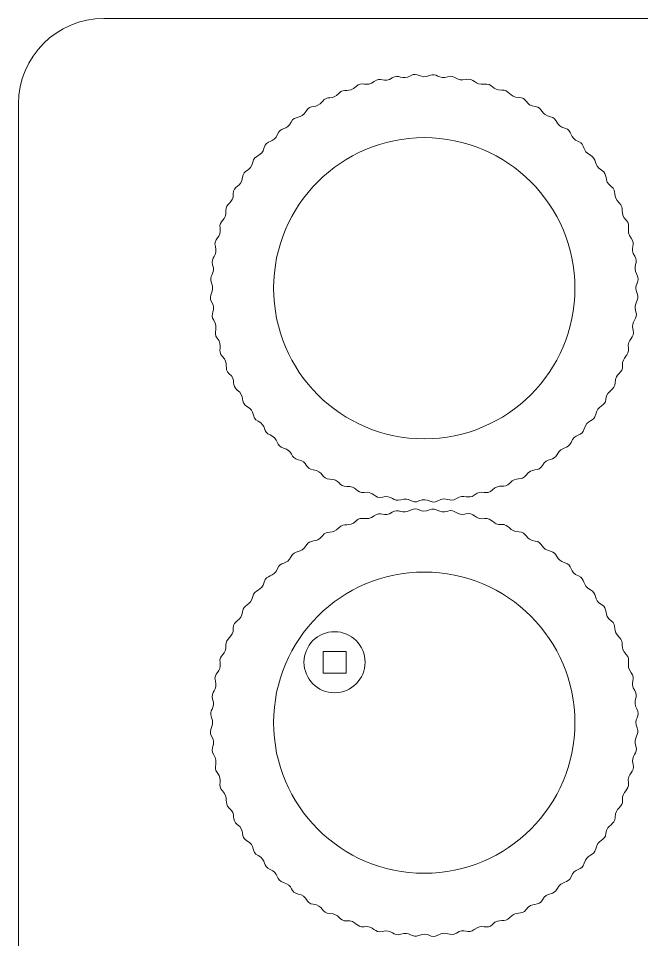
# Model space of a CAD drawing. Header units: centimetres. Extents: x -115 to 36, y 62 to 130.
# Drawn here: x -114.59 to -105.47, y 116.61 to 130.08 of the extents above; entities that cross this region are included whole.
import ezdxf

# ---------------------------------------------------------------- set-up
doc = ezdxf.new("R2010")
doc.units = ezdxf.units.CM
doc.header["$MEASUREMENT"] = 0
doc.layers.add('Camada 1', color=7, linetype='Continuous')

msp = doc.modelspace()

# ---------------------------------------------------------------- linework, layer by layer
at = {"layer": 'Camada 1', "lineweight": 9}
for points, knots in [([(-114.586, 128.83106), (-114.586, 129.51825), (-114.02377, 130.08052), (-113.33658, 130.08052), (-113.33658, 130.08052), (-113.33658, 130.08052), (-79.60186, 130.08052), (-79.60186, 130.08052), (-79.60186, 130.08052), (-78.91467, 130.08052), (-78.3524, 129.51825), (-78.3524, 128.83106), (-78.3524, 128.83106), (-78.3524, 128.83106), (-78.3524, 76.35485), (-78.3524, 76.35485), (-78.3524, 76.35485), (-78.3524, 75.66762), (-78.91467, 75.1054), (-79.60186, 75.1054), (-79.60186, 75.1054), (-79.60186, 75.1054), (-113.33658, 75.1054), (-113.33658, 75.1054), (-113.33658, 75.1054), (-114.02377, 75.1054), (-114.586, 75.66762), (-114.586, 76.35485), (-114.586, 76.35485), (-114.586, 76.35485), (-114.586, 128.83106), (-114.586, 128.83106)], [0, 0, 0, 0, 0.11111111, 0.11111111, 0.11111111, 0.11111111, 0.22222222, 0.22222222, 0.22222222, 0.22222222, 0.33333333, 0.33333333, 0.33333333, 0.33333333, 0.44444444, 0.44444444, 0.44444444, 0.44444444, 0.55555556, 0.55555556, 0.55555556, 0.55555556, 0.66666667, 0.66666667, 0.66666667, 0.66666667, 0.77777778, 0.77777778, 0.77777778, 0.77777778, 1, 1, 1, 1]), ([(-111.55196, 127.2658), (-111.56156, 127.37977), (-111.44125, 127.37175), (-111.44451, 127.51479), (-111.44451, 127.51479), (-111.44725, 127.63487), (-111.32236, 127.61116), (-111.30872, 127.75639), (-111.30872, 127.75639), (-111.29807, 127.86987), (-111.18498, 127.83966), (-111.16007, 127.97768), (-111.16007, 127.97768), (-111.13965, 128.09084), (-111.02571, 128.05066), (-110.99189, 128.19018), (-110.99189, 128.19018), (-110.96351, 128.30725), (-110.84882, 128.25171), (-110.79821, 128.38852), (-110.79821, 128.38852), (-110.75868, 128.49537), (-110.65704, 128.43708), (-110.59734, 128.56389), (-110.59734, 128.56389), (-110.5484, 128.66783), (-110.44856, 128.59969), (-110.37985, 128.72568), (-110.37985, 128.72568), (-110.32234, 128.83113), (-110.22589, 128.74844), (-110.14134, 128.86731), (-110.14134, 128.86731), (-110.07549, 128.95989), (-109.9927, 128.87781), (-109.90199, 128.9847), (-109.90199, 128.9847), (-109.82784, 129.07207), (-109.7489, 128.98073), (-109.65008, 129.08446), (-109.65008, 129.08446), (-109.56708, 129.17159), (-109.49548, 129.0663), (-109.38315, 129.15944), (-109.38315, 129.15944), (-109.29571, 129.23195), (-109.23666, 129.13128), (-109.12143, 129.21099), (-109.12143, 129.21099), (-109.02729, 129.27611), (-108.97459, 129.16773), (-108.8523, 129.2422), (-108.8523, 129.2422), (-108.74948, 129.30481), (-108.70772, 129.1845), (-108.57514, 129.24545), (-108.57514, 129.24545), (-108.47235, 129.2927), (-108.44006, 129.18041), (-108.30902, 129.22748), (-108.30902, 129.22748), (-108.20123, 129.2662), (-108.17833, 129.14779), (-108.04078, 129.18807), (-108.04078, 129.18807), (-107.92553, 129.22182), (-107.91586, 129.09493), (-107.77229, 129.11943), (-107.77229, 129.11943), (-107.66, 129.13859), (-107.65966, 129.02144), (-107.52, 129.03316), (-107.52, 129.03316), (-107.40594, 129.04273), (-107.41402, 128.9224), (-107.27105, 128.92571), (-107.27105, 128.92571), (-107.15091, 128.92849), (-107.1746, 128.80352), (-107.02941, 128.78996), (-107.02941, 128.78996), (-106.91604, 128.77937), (-106.9462, 128.66625), (-106.80812, 128.64132), (-106.80812, 128.64132), (-106.69503, 128.6209), (-106.73506, 128.50692), (-106.59557, 128.47309), (-106.59557, 128.47309), (-106.47852, 128.4447), (-106.53412, 128.33012), (-106.39724, 128.27941), (-106.39724, 128.27941), (-106.29036, 128.23981), (-106.34881, 128.13831), (-106.22187, 128.07854), (-106.22187, 128.07854), (-106.11801, 128.02964), (-106.18602, 127.92971), (-106.06012, 127.86105), (-106.06012, 127.86105), (-105.95466, 127.80354), (-106.03737, 127.70713), (-105.91845, 127.62255), (-105.91845, 127.62255), (-105.82599, 127.55679), (-105.90792, 127.47384), (-105.8011, 127.38315), (-105.8011, 127.38315), (-105.71363, 127.30888), (-105.80515, 127.23019), (-105.70134, 127.13128), (-105.70134, 127.13128), (-105.61427, 127.04832), (-105.7195, 126.97657), (-105.62636, 126.86435), (-105.62636, 126.86435), (-105.55378, 126.7769), (-105.6546, 126.71799), (-105.57481, 126.60263), (-105.57481, 126.60263), (-105.50965, 126.50841), (-105.61809, 126.45588), (-105.5436, 126.33351), (-105.5436, 126.33351), (-105.48099, 126.23066), (-105.6013, 126.18895), (-105.54035, 126.05635), (-105.54035, 126.05635), (-105.49304, 125.95344), (-105.60541, 125.92144), (-105.55832, 125.79018), (-105.55832, 125.79018), (-105.51968, 125.68246), (-105.63783, 125.6594), (-105.59769, 125.52195), (-105.59769, 125.52195), (-105.56399, 125.40656), (-105.69089, 125.39724), (-105.66637, 125.25354), (-105.66637, 125.25354), (-105.64719, 125.14113), (-105.76438, 125.14106), (-105.75264, 125.00116), (-105.75264, 125.00116), (-105.74307, 124.88716), (-105.86323, 124.89531), (-105.86005, 124.75221), (-105.86005, 124.75221), (-105.85738, 124.63207), (-105.98228, 124.65582), (-105.99584, 124.51066), (-105.99584, 124.51066), (-106.00644, 124.39713), (-106.1196, 124.42747), (-106.14448, 124.28932), (-106.14448, 124.28932), (-106.16483, 124.17633), (-106.27889, 124.21624), (-106.3127, 124.07678), (-106.3127, 124.07678), (-106.34105, 123.95984), (-106.45582, 124.01522), (-106.50639, 123.87849), (-106.50639, 123.87849), (-106.54594, 123.77153), (-106.64736, 123.83012), (-106.70721, 123.70311), (-106.70721, 123.70311), (-106.75618, 123.59919), (-106.85595, 123.66733), (-106.92475, 123.54132), (-106.92475, 123.54132), (-106.98229, 123.43594), (-107.07863, 123.51861), (-107.16321, 123.39969), (-107.16321, 123.39969), (-107.22899, 123.3072), (-107.31187, 123.3892), (-107.40265, 123.2823), (-107.40265, 123.2823), (-107.47689, 123.19487), (-107.55547, 123.28644), (-107.65452, 123.18254), (-107.65452, 123.18254), (-107.73751, 123.09548), (-107.80911, 123.20072), (-107.92145, 123.10757), (-107.92145, 123.10757), (-108.00892, 123.03504), (-108.06779, 123.1358), (-108.18317, 123.05602), (-108.18317, 123.05602), (-108.27737, 122.99088), (-108.32985, 123.09936), (-108.45229, 123.02481), (-108.45229, 123.02481), (-108.55502, 122.96225), (-108.59677, 123.08245), (-108.72945, 123.02155), (-108.72945, 123.02155), (-108.83242, 122.97429), (-108.86423, 123.08666), (-108.99558, 123.03952), (-108.99558, 123.03952), (-109.10326, 123.00087), (-109.12648, 123.11906), (-109.26381, 123.07894), (-109.26381, 123.07894), (-109.37921, 123.04523), (-109.38852, 123.17208), (-109.53226, 123.14757), (-109.53226, 123.14757), (-109.64462, 123.12841), (-109.64465, 123.2455), (-109.7846, 123.23384), (-109.7846, 123.23384), (-109.89868, 123.22434), (-109.89059, 123.34455), (-110.03359, 123.34129), (-110.03359, 123.34129), (-110.15369, 123.33855), (-110.12992, 123.46345), (-110.27514, 123.47708), (-110.27514, 123.47708), (-110.38866, 123.48774), (-110.35827, 123.60079), (-110.49644, 123.62568), (-110.49644, 123.62568), (-110.60945, 123.64604), (-110.56956, 123.7601), (-110.70898, 123.79391), (-110.70898, 123.79391), (-110.82601, 123.82229), (-110.77044, 123.93695), (-110.90731, 123.98759), (-110.90731, 123.98759), (-111.01421, 124.02714), (-110.95578, 124.12869), (-111.08268, 124.18846), (-111.08268, 124.18846), (-111.18661, 124.23741), (-111.11849, 124.33721), (-111.24448, 124.40595), (-111.24448, 124.40595), (-111.34985, 124.46344), (-111.26715, 124.55979), (-111.38611, 124.64442), (-111.38611, 124.64442), (-111.47863, 124.71024), (-111.39652, 124.79301), (-111.5035, 124.88385), (-111.5035, 124.88385), (-111.59089, 124.95806), (-111.49938, 125.03667), (-111.60326, 125.13572), (-111.60326, 125.13572), (-111.6903, 125.21871), (-111.58502, 125.29031), (-111.67823, 125.40265), (-111.67823, 125.40265), (-111.75079, 125.4901), (-111.64995, 125.54893), (-111.72978, 125.66437), (-111.72978, 125.66437), (-111.79489, 125.75853), (-111.68647, 125.81123), (-111.76099, 125.93354), (-111.76099, 125.93354), (-111.8236, 126.0363), (-111.70324, 126.07818), (-111.76421, 126.21066), (-111.76421, 126.21066), (-111.81159, 126.31361), (-111.69911, 126.3454), (-111.74628, 126.47678), (-111.74628, 126.47678), (-111.78495, 126.58449), (-111.66668, 126.60747), (-111.70686, 126.74506), (-111.70686, 126.74506), (-111.74053, 126.86037), (-111.61377, 126.86965), (-111.63823, 127.01351), (-111.63823, 127.01351), (-111.65733, 127.12588), (-111.54027, 127.12588), (-111.55196, 127.2658)], [0, 0, 0, 0, 0.01369863, 0.01369863, 0.01369863, 0.01369863, 0.02739726, 0.02739726, 0.02739726, 0.02739726, 0.04109589, 0.04109589, 0.04109589, 0.04109589, 0.05479452, 0.05479452, 0.05479452, 0.05479452, 0.06849315, 0.06849315, 0.06849315, 0.06849315, 0.08219178, 0.08219178, 0.08219178, 0.08219178, 0.09589041, 0.09589041, 0.09589041, 0.09589041, 0.10958904, 0.10958904, 0.10958904, 0.10958904, 0.12328767, 0.12328767, 0.12328767, 0.12328767, 0.1369863, 0.1369863, 0.1369863, 0.1369863, 0.15068493, 0.15068493, 0.15068493, 0.15068493, 0.16438356, 0.16438356, 0.16438356, 0.16438356, 0.17808219, 0.17808219, 0.17808219, 0.17808219, 0.19178082, 0.19178082, 0.19178082, 0.19178082, 0.20547945, 0.20547945, 0.20547945, 0.20547945, 0.21917808, 0.21917808, 0.21917808, 0.21917808, 0.23287671, 0.23287671, 0.23287671, 0.23287671, 0.24657534, 0.24657534, 0.24657534, 0.24657534, 0.26027397, 0.26027397, 0.26027397, 0.26027397, 0.2739726, 0.2739726, 0.2739726, 0.2739726, 0.28767123, 0.28767123, 0.28767123, 0.28767123, 0.30136986, 0.30136986, 0.30136986, 0.30136986, 0.31506849, 0.31506849, 0.31506849, 0.31506849, 0.32876712, 0.32876712, 0.32876712, 0.32876712, 0.34246575, 0.34246575, 0.34246575, 0.34246575, 0.35616438, 0.35616438, 0.35616438, 0.35616438, 0.36986301, 0.36986301, 0.36986301, 0.36986301, 0.38356164, 0.38356164, 0.38356164, 0.38356164, 0.39726027, 0.39726027, 0.39726027, 0.39726027, 0.4109589, 0.4109589, 0.4109589, 0.4109589, 0.42465753, 0.42465753, 0.42465753, 0.42465753, 0.43835616, 0.43835616, 0.43835616, 0.43835616, 0.45205479, 0.45205479, 0.45205479, 0.45205479, 0.46575342, 0.46575342, 0.46575342, 0.46575342, 0.47945205, 0.47945205, 0.47945205, 0.47945205, 0.49315068, 0.49315068, 0.49315068, 0.49315068, 0.50684932, 0.50684932, 0.50684932, 0.50684932, 0.52054795, 0.52054795, 0.52054795, 0.52054795, 0.53424658, 0.53424658, 0.53424658, 0.53424658, 0.54794521, 0.54794521, 0.54794521, 0.54794521, 0.56164384, 0.56164384, 0.56164384, 0.56164384, 0.57534247, 0.57534247, 0.57534247, 0.57534247, 0.5890411, 0.5890411, 0.5890411, 0.5890411, 0.60273973, 0.60273973, 0.60273973, 0.60273973, 0.61643836, 0.61643836, 0.61643836, 0.61643836, 0.63013699, 0.63013699, 0.63013699, 0.63013699, 0.64383562, 0.64383562, 0.64383562, 0.64383562, 0.65753425, 0.65753425, 0.65753425, 0.65753425, 0.67123288, 0.67123288, 0.67123288, 0.67123288, 0.68493151, 0.68493151, 0.68493151, 0.68493151, 0.69863014, 0.69863014, 0.69863014, 0.69863014, 0.71232877, 0.71232877, 0.71232877, 0.71232877, 0.7260274, 0.7260274, 0.7260274, 0.7260274, 0.73972603, 0.73972603, 0.73972603, 0.73972603, 0.75342466, 0.75342466, 0.75342466, 0.75342466, 0.76712329, 0.76712329, 0.76712329, 0.76712329, 0.78082192, 0.78082192, 0.78082192, 0.78082192, 0.79452055, 0.79452055, 0.79452055, 0.79452055, 0.80821918, 0.80821918, 0.80821918, 0.80821918, 0.82191781, 0.82191781, 0.82191781, 0.82191781, 0.83561644, 0.83561644, 0.83561644, 0.83561644, 0.84931507, 0.84931507, 0.84931507, 0.84931507, 0.8630137, 0.8630137, 0.8630137, 0.8630137, 0.87671233, 0.87671233, 0.87671233, 0.87671233, 0.89041096, 0.89041096, 0.89041096, 0.89041096, 0.90410959, 0.90410959, 0.90410959, 0.90410959, 0.91780822, 0.91780822, 0.91780822, 0.91780822, 0.93150685, 0.93150685, 0.93150685, 0.93150685, 0.94520548, 0.94520548, 0.94520548, 0.94520548, 0.95890411, 0.95890411, 0.95890411, 0.95890411, 0.97260274, 0.97260274, 0.97260274, 0.97260274, 1, 1, 1, 1]), ([(-108.65228, 123.93071), (-109.86888, 123.93071), (-110.85509, 124.91692), (-110.85509, 126.13352), (-110.85509, 126.13352), (-110.85509, 127.35008), (-109.86888, 128.33633), (-108.65228, 128.33633), (-108.65228, 128.33633), (-107.43572, 128.33633), (-106.44947, 127.35008), (-106.44947, 126.13352), (-106.44947, 126.13352), (-106.44947, 124.91692), (-107.43572, 123.93071), (-108.65228, 123.93071)], [0, 0, 0, 0, 0.2, 0.2, 0.2, 0.2, 0.4, 0.4, 0.4, 0.4, 0.6, 0.6, 0.6, 0.6, 1, 1, 1, 1]), ([(-111.55192, 120.91108), (-111.56153, 121.02513), (-111.44121, 121.01702), (-111.44447, 121.16011), (-111.44447, 121.16011), (-111.44721, 121.28013), (-111.32231, 121.25653), (-111.30868, 121.40171), (-111.30868, 121.40171), (-111.29802, 121.51519), (-111.18498, 121.48491), (-111.16004, 121.623), (-111.16004, 121.623), (-111.13961, 121.73612), (-111.02568, 121.696), (-110.99185, 121.8355), (-110.99185, 121.8355), (-110.96346, 121.95257), (-110.84876, 121.89703), (-110.79817, 122.03384), (-110.79817, 122.03384), (-110.75866, 122.14069), (-110.65705, 122.08238), (-110.5973, 122.20921), (-110.5973, 122.20921), (-110.54836, 122.31311), (-110.4485, 122.24506), (-110.37981, 122.371), (-110.37981, 122.371), (-110.32234, 122.47638), (-110.22589, 122.39371), (-110.1413, 122.51263), (-110.1413, 122.51263), (-110.07547, 122.60518), (-109.99256, 122.5232), (-109.90195, 122.62998), (-109.90195, 122.62998), (-109.82777, 122.7174), (-109.74891, 122.626), (-109.65004, 122.72978), (-109.65004, 122.72978), (-109.56707, 122.81687), (-109.49547, 122.71159), (-109.38311, 122.80476), (-109.38311, 122.80476), (-109.29563, 122.8773), (-109.2367, 122.77655), (-109.12139, 122.85631), (-109.12139, 122.85631), (-109.02723, 122.92144), (-108.9745, 122.81302), (-108.85226, 122.88752), (-108.85226, 122.88752), (-108.74954, 122.95013), (-108.7075, 122.8298), (-108.57511, 122.89073), (-108.57511, 122.89073), (-108.47221, 122.93809), (-108.44031, 122.82569), (-108.30898, 122.8728), (-108.30898, 122.8728), (-108.2012, 122.91146), (-108.17806, 122.79311), (-108.04075, 122.83334), (-108.04075, 122.83334), (-107.92539, 122.86714), (-107.916, 122.74023), (-107.77226, 122.76475), (-107.77226, 122.76475), (-107.65993, 122.78392), (-107.65971, 122.66675), (-107.51996, 122.67848), (-107.51996, 122.67848), (-107.40585, 122.68806), (-107.41406, 122.56772), (-107.27101, 122.57103), (-107.27101, 122.57103), (-107.15101, 122.57381), (-107.17439, 122.44877), (-107.02937, 122.43524), (-107.02937, 122.43524), (-106.91592, 122.42466), (-106.94619, 122.31153), (-106.80808, 122.28664), (-106.80808, 122.28664), (-106.69508, 122.26627), (-106.73497, 122.15222), (-106.59554, 122.11841), (-106.59554, 122.11841), (-106.47844, 122.09001), (-106.53409, 121.97539), (-106.3972, 121.92473), (-106.3972, 121.92473), (-106.29034, 121.88518), (-106.34884, 121.78373), (-106.22183, 121.72386), (-106.22183, 121.72386), (-106.11797, 121.67491), (-106.18601, 121.57507), (-106.06008, 121.50637), (-106.06008, 121.50637), (-105.95463, 121.44884), (-106.03733, 121.35238), (-105.91841, 121.26786), (-105.91841, 121.26786), (-105.82597, 121.20216), (-105.90787, 121.11915), (-105.80106, 121.02847), (-105.80106, 121.02847), (-105.71358, 120.9542), (-105.80512, 120.87551), (-105.7013, 120.7766), (-105.7013, 120.7766), (-105.61424, 120.69366), (-105.71946, 120.62196), (-105.62632, 120.50967), (-105.62632, 120.50967), (-105.55374, 120.42217), (-105.65457, 120.36331), (-105.57477, 120.24795), (-105.57477, 120.24795), (-105.50961, 120.15376), (-105.61804, 120.10111), (-105.54357, 119.97883), (-105.54357, 119.97883), (-105.48096, 119.87602), (-105.60128, 119.83417), (-105.54031, 119.70162), (-105.54031, 119.70162), (-105.49301, 119.59878), (-105.60535, 119.56683), (-105.55828, 119.4355), (-105.55828, 119.4355), (-105.51964, 119.32771), (-105.63778, 119.3047), (-105.59765, 119.16727), (-105.59765, 119.16727), (-105.56396, 119.05191), (-105.69084, 119.04251), (-105.66633, 118.89882), (-105.66633, 118.89882), (-105.64716, 118.78647), (-105.76434, 118.78635), (-105.7526, 118.64648), (-105.7526, 118.64648), (-105.74302, 118.53239), (-105.86321, 118.54062), (-105.86001, 118.39753), (-105.86001, 118.39753), (-105.85733, 118.27742), (-105.98223, 118.30117), (-105.9958, 118.15598), (-105.9958, 118.15598), (-106.00642, 118.04241), (-106.11953, 118.07285), (-106.14444, 117.93464), (-106.14444, 117.93464), (-106.1648, 117.82166), (-106.27889, 117.8614), (-106.31267, 117.7221), (-106.31267, 117.7221), (-106.34104, 117.60511), (-106.45567, 117.66065), (-106.50635, 117.52381), (-106.50635, 117.52381), (-106.54598, 117.41681), (-106.64733, 117.47542), (-106.70718, 117.34843), (-106.70718, 117.34843), (-106.75618, 117.24446), (-106.85597, 117.3126), (-106.92471, 117.18664), (-106.92471, 117.18664), (-106.98222, 117.08126), (-107.0787, 117.16389), (-107.16322, 117.04501), (-107.16322, 117.04501), (-107.22904, 116.95244), (-107.31183, 117.03452), (-107.40261, 116.92762), (-107.40261, 116.92762), (-107.47683, 116.84022), (-107.55558, 116.9316), (-107.65448, 116.82786), (-107.65448, 116.82786), (-107.73751, 116.74076), (-107.80901, 116.84608), (-107.92141, 116.75288), (-107.92141, 116.75288), (-108.00886, 116.68037), (-108.06776, 116.78112), (-108.18313, 116.70134), (-108.18313, 116.70134), (-108.27731, 116.63621), (-108.3299, 116.74458), (-108.45226, 116.67013), (-108.45226, 116.67013), (-108.55504, 116.60759), (-108.59685, 116.7278), (-108.72942, 116.66687), (-108.72942, 116.66687), (-108.83227, 116.6196), (-108.86424, 116.73192), (-108.99554, 116.68484), (-108.99554, 116.68484), (-109.10334, 116.64619), (-109.12623, 116.76437), (-109.26377, 116.72421), (-109.26377, 116.72421), (-109.37912, 116.69053), (-109.38849, 116.81739), (-109.53222, 116.79289), (-109.53222, 116.79289), (-109.64457, 116.77374), (-109.64476, 116.89089), (-109.78456, 116.87916), (-109.78456, 116.87916), (-109.89866, 116.86958), (-109.89037, 116.98982), (-110.03355, 116.98657), (-110.03355, 116.98657), (-110.15353, 116.98385), (-110.13007, 117.10885), (-110.27511, 117.1224), (-110.27511, 117.1224), (-110.38855, 117.133), (-110.35821, 117.24605), (-110.4964, 117.271), (-110.4964, 117.271), (-110.60947, 117.29141), (-110.56952, 117.40542), (-110.70894, 117.43923), (-110.70894, 117.43923), (-110.82602, 117.46762), (-110.7704, 117.58227), (-110.90728, 117.63291), (-110.90728, 117.63291), (-111.01424, 117.67248), (-110.95559, 117.77385), (-111.08265, 117.83374), (-111.08265, 117.83374), (-111.18653, 117.88271), (-111.11848, 117.98252), (-111.24444, 118.05127), (-111.24444, 118.05127), (-111.34985, 118.1088), (-111.2671, 118.20506), (-111.38607, 118.28974), (-111.38607, 118.28974), (-111.4786, 118.3556), (-111.3965, 118.43834), (-111.50346, 118.52917), (-111.50346, 118.52917), (-111.59085, 118.60338), (-111.49934, 118.682), (-111.60322, 118.78104), (-111.60322, 118.78104), (-111.69029, 118.86405), (-111.58496, 118.93561), (-111.6782, 119.04797), (-111.6782, 119.04797), (-111.75075, 119.1354), (-111.6499, 119.19421), (-111.72975, 119.30969), (-111.72975, 119.30969), (-111.79485, 119.40384), (-111.68643, 119.45645), (-111.76096, 119.57882), (-111.76096, 119.57882), (-111.82355, 119.68158), (-111.70323, 119.7235), (-111.76417, 119.85593), (-111.76417, 119.85593), (-111.81157, 119.95893), (-111.69906, 119.99072), (-111.74624, 120.1221), (-111.74624, 120.1221), (-111.78491, 120.2298), (-111.66662, 120.25288), (-111.70683, 120.39038), (-111.70683, 120.39038), (-111.74055, 120.50566), (-111.61372, 120.51491), (-111.63819, 120.65883), (-111.63819, 120.65883), (-111.65729, 120.7712), (-111.54023, 120.77124), (-111.55192, 120.91108)], [0, 0, 0, 0, 0.01369863, 0.01369863, 0.01369863, 0.01369863, 0.02739726, 0.02739726, 0.02739726, 0.02739726, 0.04109589, 0.04109589, 0.04109589, 0.04109589, 0.05479452, 0.05479452, 0.05479452, 0.05479452, 0.06849315, 0.06849315, 0.06849315, 0.06849315, 0.08219178, 0.08219178, 0.08219178, 0.08219178, 0.09589041, 0.09589041, 0.09589041, 0.09589041, 0.10958904, 0.10958904, 0.10958904, 0.10958904, 0.12328767, 0.12328767, 0.12328767, 0.12328767, 0.1369863, 0.1369863, 0.1369863, 0.1369863, 0.15068493, 0.15068493, 0.15068493, 0.15068493, 0.16438356, 0.16438356, 0.16438356, 0.16438356, 0.17808219, 0.17808219, 0.17808219, 0.17808219, 0.19178082, 0.19178082, 0.19178082, 0.19178082, 0.20547945, 0.20547945, 0.20547945, 0.20547945, 0.21917808, 0.21917808, 0.21917808, 0.21917808, 0.23287671, 0.23287671, 0.23287671, 0.23287671, 0.24657534, 0.24657534, 0.24657534, 0.24657534, 0.26027397, 0.26027397, 0.26027397, 0.26027397, 0.2739726, 0.2739726, 0.2739726, 0.2739726, 0.28767123, 0.28767123, 0.28767123, 0.28767123, 0.30136986, 0.30136986, 0.30136986, 0.30136986, 0.31506849, 0.31506849, 0.31506849, 0.31506849, 0.32876712, 0.32876712, 0.32876712, 0.32876712, 0.34246575, 0.34246575, 0.34246575, 0.34246575, 0.35616438, 0.35616438, 0.35616438, 0.35616438, 0.36986301, 0.36986301, 0.36986301, 0.36986301, 0.38356164, 0.38356164, 0.38356164, 0.38356164, 0.39726027, 0.39726027, 0.39726027, 0.39726027, 0.4109589, 0.4109589, 0.4109589, 0.4109589, 0.42465753, 0.42465753, 0.42465753, 0.42465753, 0.43835616, 0.43835616, 0.43835616, 0.43835616, 0.45205479, 0.45205479, 0.45205479, 0.45205479, 0.46575342, 0.46575342, 0.46575342, 0.46575342, 0.47945205, 0.47945205, 0.47945205, 0.47945205, 0.49315068, 0.49315068, 0.49315068, 0.49315068, 0.50684932, 0.50684932, 0.50684932, 0.50684932, 0.52054795, 0.52054795, 0.52054795, 0.52054795, 0.53424658, 0.53424658, 0.53424658, 0.53424658, 0.54794521, 0.54794521, 0.54794521, 0.54794521, 0.56164384, 0.56164384, 0.56164384, 0.56164384, 0.57534247, 0.57534247, 0.57534247, 0.57534247, 0.5890411, 0.5890411, 0.5890411, 0.5890411, 0.60273973, 0.60273973, 0.60273973, 0.60273973, 0.61643836, 0.61643836, 0.61643836, 0.61643836, 0.63013699, 0.63013699, 0.63013699, 0.63013699, 0.64383562, 0.64383562, 0.64383562, 0.64383562, 0.65753425, 0.65753425, 0.65753425, 0.65753425, 0.67123288, 0.67123288, 0.67123288, 0.67123288, 0.68493151, 0.68493151, 0.68493151, 0.68493151, 0.69863014, 0.69863014, 0.69863014, 0.69863014, 0.71232877, 0.71232877, 0.71232877, 0.71232877, 0.7260274, 0.7260274, 0.7260274, 0.7260274, 0.73972603, 0.73972603, 0.73972603, 0.73972603, 0.75342466, 0.75342466, 0.75342466, 0.75342466, 0.76712329, 0.76712329, 0.76712329, 0.76712329, 0.78082192, 0.78082192, 0.78082192, 0.78082192, 0.79452055, 0.79452055, 0.79452055, 0.79452055, 0.80821918, 0.80821918, 0.80821918, 0.80821918, 0.82191781, 0.82191781, 0.82191781, 0.82191781, 0.83561644, 0.83561644, 0.83561644, 0.83561644, 0.84931507, 0.84931507, 0.84931507, 0.84931507, 0.8630137, 0.8630137, 0.8630137, 0.8630137, 0.87671233, 0.87671233, 0.87671233, 0.87671233, 0.89041096, 0.89041096, 0.89041096, 0.89041096, 0.90410959, 0.90410959, 0.90410959, 0.90410959, 0.91780822, 0.91780822, 0.91780822, 0.91780822, 0.93150685, 0.93150685, 0.93150685, 0.93150685, 0.94520548, 0.94520548, 0.94520548, 0.94520548, 0.95890411, 0.95890411, 0.95890411, 0.95890411, 0.97260274, 0.97260274, 0.97260274, 0.97260274, 1, 1, 1, 1]), ([(-108.65224, 117.57599), (-109.86884, 117.57599), (-110.85505, 118.56224), (-110.85505, 119.77884), (-110.85505, 119.77884), (-110.85505, 120.9954), (-109.86884, 121.98165), (-108.65224, 121.98165), (-108.65224, 121.98165), (-107.43568, 121.98165), (-106.44943, 120.9954), (-106.44943, 119.77884), (-106.44943, 119.77884), (-106.44943, 118.56224), (-107.43568, 117.57599), (-108.65224, 117.57599)], [0, 0, 0, 0, 0.2, 0.2, 0.2, 0.2, 0.4, 0.4, 0.4, 0.4, 0.6, 0.6, 0.6, 0.6, 1, 1, 1, 1]), ([(-109.96395, 121.10966), (-110.21074, 121.10966), (-110.41081, 120.9096), (-110.41081, 120.6628), (-110.41081, 120.6628), (-110.41081, 120.416), (-110.21074, 120.21598), (-109.96395, 120.21598), (-109.96395, 120.21598), (-109.71711, 120.21598), (-109.51708, 120.416), (-109.51708, 120.6628), (-109.51708, 120.6628), (-109.51708, 120.9096), (-109.71711, 121.10966), (-109.96395, 121.10966)], [0, 0, 0, 0, 0.2, 0.2, 0.2, 0.2, 0.4, 0.4, 0.4, 0.4, 0.6, 0.6, 0.6, 0.6, 1, 1, 1, 1]), ([(-109.79644, 120.50354), (-109.90808, 120.50354), (-110.01977, 120.50354), (-110.13141, 120.50354), (-110.13141, 120.50354), (-110.13141, 120.60973), (-110.13141, 120.71591), (-110.13141, 120.82214), (-110.13141, 120.82214), (-110.01977, 120.82214), (-109.90808, 120.82214), (-109.79644, 120.82214), (-109.79644, 120.82214), (-109.79644, 120.71591), (-109.79644, 120.60973), (-109.79644, 120.50354)], [0, 0, 0, 0, 0.2, 0.2, 0.2, 0.2, 0.4, 0.4, 0.4, 0.4, 0.6, 0.6, 0.6, 0.6, 1, 1, 1, 1])]:
    msp.add_open_spline(points, degree=3, knots=knots, dxfattribs=at)

doc.saveas('drawing.dxf')
